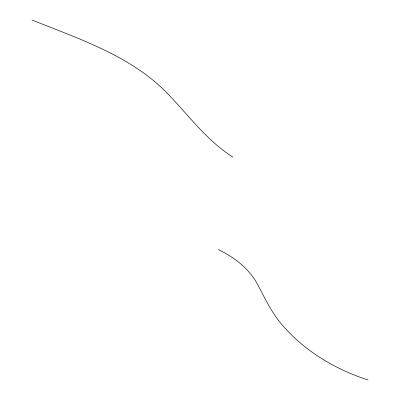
<?xml version="1.0" encoding="UTF-8"?>
<svg xmlns="http://www.w3.org/2000/svg" width="400" height="400" viewBox="0 0 400 400"><rect width="100%" height="100%" fill="white"/><g stroke="black" fill="none" stroke-linecap="round" stroke-linejoin="round"><path stroke-width="0.6" d="M368.02 380C333.485 368.78 300.9 348.9 278.27 320.14C269.93 309.125 264.11 296.57 257.605 284.455C249.08 268.53 234.295 257.305 218.295 249.555M31.98 20C78.61 38.745 128.945 55.17 165.435 91.42C187.5 113.71 206.035 140.13 232.91 157.135"/></g></svg>
